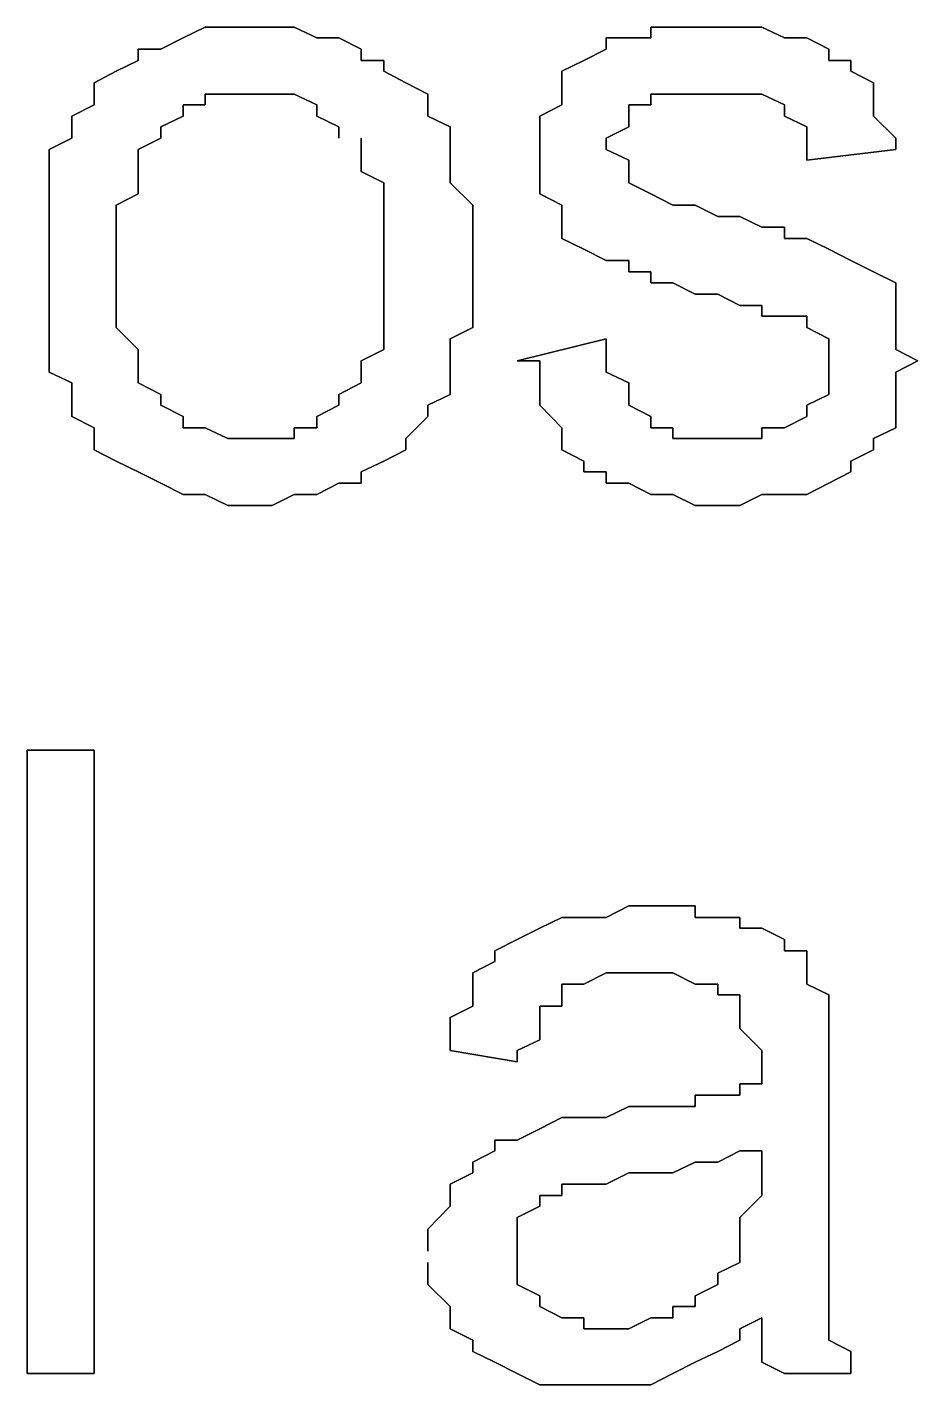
# Model space of a CAD drawing. Header units: metres. Extents: x 2.9 to 42.8, y 1.7 to 28.7.
# Drawn here: x 37.6061 to 37.7472, y 17.0162 to 17.2314 of the extents above; entities that cross this region are included whole.
import ezdxf

# ---------------------------------------------------------------- set-up
doc = ezdxf.new("R2010")
doc.units = ezdxf.units.M
doc.layers.add('GRIS', color=8, linetype='Continuous')

msp = doc.modelspace()

# ---------------------------------------------------------------- linework, layer by layer
at = {"layer": 'GRIS', "lineweight": -3}
for points in [[(37.6343, 17.2314), (37.6308, 17.2297), (37.6343, 17.2314)], [(37.6379, 17.2314), (37.6343, 17.2314), (37.6379, 17.2314)], [(37.6414, 17.2314), (37.6379, 17.2314), (37.6414, 17.2314)], [(37.6449, 17.2314), (37.6414, 17.2314), (37.6449, 17.2314)], [(37.6484, 17.2314), (37.6449, 17.2314), (37.6484, 17.2314)], [(37.652, 17.2297), (37.6484, 17.2314), (37.652, 17.2297)], [(37.7084, 17.2314), (37.7049, 17.2314), (37.7084, 17.2314)], [(37.7049, 17.2314), (37.7049, 17.2297), (37.7049, 17.2314)], [(37.7119, 17.2314), (37.7084, 17.2314), (37.7119, 17.2314)], [(37.7155, 17.2314), (37.7119, 17.2314), (37.7155, 17.2314)], [(37.719, 17.2314), (37.7155, 17.2314), (37.719, 17.2314)], [(37.7225, 17.2314), (37.719, 17.2314), (37.7225, 17.2314)], [(37.7261, 17.2297), (37.7225, 17.2314), (37.7261, 17.2297)], [(37.6308, 17.2297), (37.6273, 17.2279), (37.6308, 17.2297)], [(37.6555, 17.2297), (37.652, 17.2297), (37.6555, 17.2297)], [(37.659, 17.2279), (37.6555, 17.2297), (37.659, 17.2279)], [(37.7014, 17.2297), (37.6978, 17.2297), (37.7014, 17.2297)], [(37.6978, 17.2297), (37.6978, 17.2279), (37.6978, 17.2297)], [(37.7049, 17.2297), (37.7014, 17.2297), (37.7049, 17.2297)], [(37.7296, 17.2297), (37.7261, 17.2297), (37.7296, 17.2297)], [(37.7331, 17.2279), (37.7296, 17.2297), (37.7331, 17.2279)], [(37.6273, 17.2279), (37.6237, 17.2279), (37.6273, 17.2279)], [(37.6237, 17.2279), (37.6237, 17.2261), (37.6237, 17.2279)], [(37.659, 17.2261), (37.659, 17.2279), (37.659, 17.2261)], [(37.6978, 17.2279), (37.6943, 17.2261), (37.6978, 17.2279)], [(37.7331, 17.2261), (37.7331, 17.2279), (37.7331, 17.2261)], [(37.6237, 17.2261), (37.6202, 17.2244), (37.6237, 17.2261)], [(37.6626, 17.2261), (37.659, 17.2261), (37.6626, 17.2261)], [(37.6626, 17.2244), (37.6626, 17.2261), (37.6626, 17.2244)], [(37.6943, 17.2261), (37.6908, 17.2244), (37.6943, 17.2261)], [(37.7366, 17.2261), (37.7331, 17.2261), (37.7366, 17.2261)], [(37.7366, 17.2244), (37.7366, 17.2261), (37.7366, 17.2244)], [(37.6202, 17.2244), (37.6167, 17.2226), (37.6202, 17.2244)], [(37.6167, 17.2226), (37.6167, 17.2208), (37.6167, 17.2226)], [(37.6661, 17.2226), (37.6626, 17.2244), (37.6661, 17.2226)], [(37.6696, 17.2208), (37.6661, 17.2226), (37.6696, 17.2208)], [(37.6908, 17.2244), (37.6908, 17.2226), (37.6908, 17.2244)], [(37.6908, 17.2226), (37.6908, 17.2191), (37.6908, 17.2226)], [(37.7402, 17.2226), (37.7366, 17.2244), (37.7402, 17.2226)], [(37.7402, 17.2208), (37.7402, 17.2226), (37.7402, 17.2208)], [(37.6167, 17.2208), (37.6167, 17.2191), (37.6167, 17.2208)], [(37.6343, 17.2191), (37.6343, 17.2208), (37.6343, 17.2191)], [(37.6343, 17.2208), (37.6379, 17.2208), (37.6343, 17.2208)], [(37.6379, 17.2208), (37.6414, 17.2208), (37.6379, 17.2208)], [(37.6414, 17.2208), (37.6449, 17.2208), (37.6414, 17.2208)], [(37.6449, 17.2208), (37.6484, 17.2208), (37.6449, 17.2208)], [(37.6484, 17.2208), (37.652, 17.2191), (37.6484, 17.2208)], [(37.6696, 17.2191), (37.6696, 17.2208), (37.6696, 17.2191)], [(37.7049, 17.2191), (37.7049, 17.2208), (37.7049, 17.2191)], [(37.7049, 17.2208), (37.7084, 17.2208), (37.7049, 17.2208)], [(37.7084, 17.2208), (37.7119, 17.2208), (37.7084, 17.2208)], [(37.7119, 17.2208), (37.7155, 17.2208), (37.7119, 17.2208)], [(37.7155, 17.2208), (37.719, 17.2208), (37.7155, 17.2208)], [(37.719, 17.2208), (37.7225, 17.2208), (37.719, 17.2208)], [(37.7225, 17.2208), (37.7261, 17.2191), (37.7225, 17.2208)], [(37.7402, 17.2191), (37.7402, 17.2208), (37.7402, 17.2191)], [(37.6167, 17.2191), (37.6132, 17.2173), (37.6167, 17.2191)], [(37.6308, 17.2173), (37.6308, 17.2191), (37.6308, 17.2173)], [(37.6308, 17.2191), (37.6343, 17.2191), (37.6308, 17.2191)], [(37.652, 17.2191), (37.652, 17.2173), (37.652, 17.2191)], [(37.6696, 17.2173), (37.6696, 17.2191), (37.6696, 17.2173)], [(37.6908, 17.2191), (37.6873, 17.2173), (37.6908, 17.2191)], [(37.7014, 17.2173), (37.7014, 17.2191), (37.7014, 17.2173)], [(37.7014, 17.2191), (37.7049, 17.2191), (37.7014, 17.2191)], [(37.7261, 17.2191), (37.7261, 17.2173), (37.7261, 17.2191)], [(37.7402, 17.2173), (37.7402, 17.2191), (37.7402, 17.2173)], [(37.6132, 17.2173), (37.6132, 17.2156), (37.6132, 17.2173)], [(37.6273, 17.2156), (37.6308, 17.2173), (37.6273, 17.2156)], [(37.652, 17.2173), (37.6555, 17.2156), (37.652, 17.2173)], [(37.6731, 17.2156), (37.6696, 17.2173), (37.6731, 17.2156)], [(37.6873, 17.2173), (37.6873, 17.2156), (37.6873, 17.2173)], [(37.7014, 17.2156), (37.7014, 17.2173), (37.7014, 17.2156)], [(37.7261, 17.2173), (37.7296, 17.2156), (37.7261, 17.2173)], [(37.7437, 17.2138), (37.7402, 17.2173), (37.7437, 17.2138)], [(37.6132, 17.2156), (37.6132, 17.2138), (37.6132, 17.2156)], [(37.6273, 17.2138), (37.6273, 17.2156), (37.6273, 17.2138)], [(37.6555, 17.2156), (37.6555, 17.2138), (37.6555, 17.2156)], [(37.6731, 17.212), (37.6731, 17.2156), (37.6731, 17.212)], [(37.6873, 17.2156), (37.6873, 17.2138), (37.6873, 17.2156)], [(37.6978, 17.2138), (37.7014, 17.2156), (37.6978, 17.2138)], [(37.7296, 17.2156), (37.7296, 17.2138), (37.7296, 17.2156)], [(37.6132, 17.2138), (37.6096, 17.212), (37.6132, 17.2138)], [(37.6096, 17.212), (37.6096, 17.2085), (37.6096, 17.212)], [(37.6237, 17.212), (37.6273, 17.2138), (37.6237, 17.212)], [(37.6237, 17.2103), (37.6237, 17.212), (37.6237, 17.2103)], [(37.659, 17.2138), (37.659, 17.212), (37.659, 17.2138)], [(37.659, 17.212), (37.659, 17.2103), (37.659, 17.212)], [(37.6731, 17.2103), (37.6731, 17.212), (37.6731, 17.2103)], [(37.6873, 17.2138), (37.6873, 17.2103), (37.6873, 17.2138)], [(37.6978, 17.212), (37.6978, 17.2138), (37.6978, 17.212)], [(37.7014, 17.2103), (37.6978, 17.212), (37.7014, 17.2103)], [(37.7296, 17.2138), (37.7296, 17.212), (37.7296, 17.2138)], [(37.7296, 17.212), (37.7296, 17.2103), (37.7296, 17.212)], [(37.7296, 17.2103), (37.7437, 17.212), (37.7296, 17.2103)], [(37.7437, 17.212), (37.7437, 17.2138), (37.7437, 17.212)], [(37.6237, 17.2067), (37.6237, 17.2103), (37.6237, 17.2067)], [(37.659, 17.2103), (37.659, 17.2085), (37.659, 17.2103)], [(37.6731, 17.2085), (37.6731, 17.2103), (37.6731, 17.2085)], [(37.6873, 17.2103), (37.6873, 17.2085), (37.6873, 17.2103)], [(37.7014, 17.2085), (37.7014, 17.2103), (37.7014, 17.2085)], [(37.6096, 17.2085), (37.6096, 17.2067), (37.6096, 17.2085)], [(37.659, 17.2085), (37.6626, 17.2067), (37.659, 17.2085)], [(37.6731, 17.2067), (37.6731, 17.2085), (37.6731, 17.2067)], [(37.6873, 17.2085), (37.6873, 17.205), (37.6873, 17.2085)], [(37.7014, 17.2067), (37.7014, 17.2085), (37.7014, 17.2067)], [(37.6096, 17.2067), (37.6096, 17.205), (37.6096, 17.2067)], [(37.6237, 17.205), (37.6237, 17.2067), (37.6237, 17.205)], [(37.6626, 17.2067), (37.6626, 17.205), (37.6626, 17.2067)], [(37.6767, 17.2032), (37.6731, 17.2067), (37.6767, 17.2032)], [(37.7049, 17.205), (37.7014, 17.2067), (37.7049, 17.205)], [(37.6096, 17.205), (37.6096, 17.2014), (37.6096, 17.205)], [(37.6202, 17.2032), (37.6237, 17.205), (37.6202, 17.2032)], [(37.6202, 17.1997), (37.6202, 17.2032), (37.6202, 17.1997)], [(37.6626, 17.205), (37.6626, 17.2032), (37.6626, 17.205)], [(37.6626, 17.2032), (37.6626, 17.1997), (37.6626, 17.2032)], [(37.6767, 17.2014), (37.6767, 17.2032), (37.6767, 17.2014)], [(37.6873, 17.205), (37.6908, 17.2032), (37.6873, 17.205)], [(37.6908, 17.2032), (37.6908, 17.2014), (37.6908, 17.2032)], [(37.7084, 17.2032), (37.7049, 17.205), (37.7084, 17.2032)], [(37.7119, 17.2032), (37.7084, 17.2032), (37.7119, 17.2032)], [(37.7155, 17.2014), (37.7119, 17.2032), (37.7155, 17.2014)], [(37.6096, 17.2014), (37.6096, 17.1997), (37.6096, 17.2014)], [(37.6767, 17.1979), (37.6767, 17.2014), (37.6767, 17.1979)], [(37.6908, 17.2014), (37.6908, 17.1997), (37.6908, 17.2014)], [(37.719, 17.2014), (37.7155, 17.2014), (37.719, 17.2014)], [(37.7225, 17.1997), (37.719, 17.2014), (37.7225, 17.1997)], [(37.6096, 17.1997), (37.6096, 17.1962), (37.6096, 17.1997)], [(37.6202, 17.1979), (37.6202, 17.1997), (37.6202, 17.1979)], [(37.6626, 17.1997), (37.6626, 17.1979), (37.6626, 17.1997)], [(37.6908, 17.1997), (37.6908, 17.1979), (37.6908, 17.1997)], [(37.7261, 17.1997), (37.7225, 17.1997), (37.7261, 17.1997)], [(37.7261, 17.1979), (37.7261, 17.1997), (37.7261, 17.1979)], [(37.6202, 17.1944), (37.6202, 17.1979), (37.6202, 17.1944)], [(37.6626, 17.1979), (37.6626, 17.1944), (37.6626, 17.1979)], [(37.6767, 17.1962), (37.6767, 17.1979), (37.6767, 17.1962)], [(37.6908, 17.1979), (37.6943, 17.1962), (37.6908, 17.1979)], [(37.7296, 17.1979), (37.7261, 17.1979), (37.7296, 17.1979)], [(37.7331, 17.1962), (37.7296, 17.1979), (37.7331, 17.1962)], [(37.6096, 17.1962), (37.6096, 17.1944), (37.6096, 17.1962)], [(37.6767, 17.1944), (37.6767, 17.1962), (37.6767, 17.1944)], [(37.6943, 17.1962), (37.6978, 17.1944), (37.6943, 17.1962)], [(37.7366, 17.1944), (37.7331, 17.1962), (37.7366, 17.1944)], [(37.6096, 17.1944), (37.6096, 17.1909), (37.6096, 17.1944)], [(37.6202, 17.1909), (37.6202, 17.1944), (37.6202, 17.1909)], [(37.6626, 17.1944), (37.6626, 17.1926), (37.6626, 17.1944)], [(37.6626, 17.1926), (37.6626, 17.1909), (37.6626, 17.1926)], [(37.6767, 17.1926), (37.6767, 17.1944), (37.6767, 17.1926)], [(37.6767, 17.1891), (37.6767, 17.1926), (37.6767, 17.1891)], [(37.6978, 17.1944), (37.7014, 17.1944), (37.6978, 17.1944)], [(37.7014, 17.1944), (37.7014, 17.1926), (37.7014, 17.1944)], [(37.7014, 17.1926), (37.7049, 17.1926), (37.7014, 17.1926)], [(37.7049, 17.1926), (37.7049, 17.1909), (37.7049, 17.1926)], [(37.7402, 17.1926), (37.7366, 17.1944), (37.7402, 17.1926)], [(37.7437, 17.1909), (37.7402, 17.1926), (37.7437, 17.1909)], [(37.6096, 17.1909), (37.6096, 17.1891), (37.6096, 17.1909)], [(37.6202, 17.1873), (37.6202, 17.1909), (37.6202, 17.1873)], [(37.6626, 17.1909), (37.6626, 17.1873), (37.6626, 17.1909)], [(37.7049, 17.1909), (37.7084, 17.1909), (37.7049, 17.1909)], [(37.7084, 17.1909), (37.7119, 17.1891), (37.7084, 17.1909)], [(37.7437, 17.1891), (37.7437, 17.1909), (37.7437, 17.1891)], [(37.6096, 17.1891), (37.6096, 17.1856), (37.6096, 17.1891)], [(37.6767, 17.1873), (37.6767, 17.1891), (37.6767, 17.1873)], [(37.7119, 17.1891), (37.7155, 17.1891), (37.7119, 17.1891)], [(37.7155, 17.1891), (37.719, 17.1873), (37.7155, 17.1891)], [(37.7437, 17.1873), (37.7437, 17.1891), (37.7437, 17.1873)], [(37.6202, 17.1856), (37.6202, 17.1873), (37.6202, 17.1856)], [(37.6626, 17.1873), (37.6626, 17.1856), (37.6626, 17.1873)], [(37.6767, 17.1838), (37.6767, 17.1873), (37.6767, 17.1838)], [(37.719, 17.1873), (37.7225, 17.1873), (37.719, 17.1873)], [(37.7225, 17.1873), (37.7225, 17.1856), (37.7225, 17.1873)], [(37.7437, 17.1856), (37.7437, 17.1873), (37.7437, 17.1856)], [(37.6096, 17.1856), (37.6096, 17.1838), (37.6096, 17.1856)], [(37.6096, 17.1838), (37.6096, 17.182), (37.6096, 17.1838)], [(37.6202, 17.1838), (37.6202, 17.1856), (37.6202, 17.1838)], [(37.6237, 17.1803), (37.6202, 17.1838), (37.6237, 17.1803)], [(37.6626, 17.1856), (37.6626, 17.182), (37.6626, 17.1856)], [(37.6731, 17.182), (37.6767, 17.1838), (37.6731, 17.182)], [(37.7225, 17.1856), (37.7261, 17.1856), (37.7225, 17.1856)], [(37.7261, 17.1856), (37.7296, 17.1856), (37.7261, 17.1856)], [(37.7296, 17.1856), (37.7296, 17.1838), (37.7296, 17.1856)], [(37.7296, 17.1838), (37.7331, 17.182), (37.7296, 17.1838)], [(37.7437, 17.1838), (37.7437, 17.1856), (37.7437, 17.1838)], [(37.7437, 17.1803), (37.7437, 17.1838), (37.7437, 17.1803)], [(37.6096, 17.182), (37.6096, 17.1785), (37.6096, 17.182)], [(37.6626, 17.182), (37.6626, 17.1803), (37.6626, 17.182)], [(37.6731, 17.1803), (37.6731, 17.182), (37.6731, 17.1803)], [(37.6978, 17.182), (37.6837, 17.1785), (37.6978, 17.182)], [(37.6978, 17.1785), (37.6978, 17.182), (37.6978, 17.1785)], [(37.7331, 17.182), (37.7331, 17.1803), (37.7331, 17.182)], [(37.6237, 17.1785), (37.6237, 17.1803), (37.6237, 17.1785)], [(37.6626, 17.1803), (37.659, 17.1785), (37.6626, 17.1803)], [(37.6731, 17.1767), (37.6731, 17.1803), (37.6731, 17.1767)], [(37.7331, 17.1803), (37.7331, 17.1767), (37.7331, 17.1803)], [(37.7472, 17.1785), (37.7437, 17.1803), (37.7472, 17.1785)], [(37.6096, 17.1785), (37.6096, 17.1767), (37.6096, 17.1785)], [(37.6237, 17.1767), (37.6237, 17.1785), (37.6237, 17.1767)], [(37.659, 17.1785), (37.659, 17.1767), (37.659, 17.1785)], [(37.6837, 17.1785), (37.6873, 17.1785), (37.6837, 17.1785)], [(37.6873, 17.1785), (37.6873, 17.175), (37.6873, 17.1785)], [(37.6978, 17.1767), (37.6978, 17.1785), (37.6978, 17.1767)], [(37.7437, 17.1767), (37.7472, 17.1785), (37.7437, 17.1767)], [(37.6096, 17.1767), (37.6132, 17.175), (37.6096, 17.1767)], [(37.6237, 17.175), (37.6237, 17.1767), (37.6237, 17.175)], [(37.659, 17.1767), (37.659, 17.175), (37.659, 17.1767)], [(37.6731, 17.175), (37.6731, 17.1767), (37.6731, 17.175)], [(37.7014, 17.175), (37.6978, 17.1767), (37.7014, 17.175)], [(37.7331, 17.1767), (37.7331, 17.175), (37.7331, 17.1767)], [(37.7437, 17.175), (37.7437, 17.1767), (37.7437, 17.175)], [(37.6132, 17.175), (37.6132, 17.1732), (37.6132, 17.175)], [(37.6132, 17.1732), (37.6132, 17.1715), (37.6132, 17.1732)], [(37.6273, 17.1732), (37.6237, 17.175), (37.6273, 17.1732)], [(37.6273, 17.1715), (37.6273, 17.1732), (37.6273, 17.1715)], [(37.659, 17.175), (37.6555, 17.1732), (37.659, 17.175)], [(37.6555, 17.1732), (37.6555, 17.1715), (37.6555, 17.1732)], [(37.6696, 17.1715), (37.6731, 17.1732), (37.6696, 17.1715)], [(37.6731, 17.1732), (37.6731, 17.175), (37.6731, 17.1732)], [(37.6873, 17.175), (37.6873, 17.1732), (37.6873, 17.175)], [(37.6873, 17.1732), (37.6873, 17.1715), (37.6873, 17.1732)], [(37.7014, 17.1715), (37.7014, 17.175), (37.7014, 17.1715)], [(37.7331, 17.1732), (37.7296, 17.1715), (37.7331, 17.1732)], [(37.7331, 17.175), (37.7331, 17.1732), (37.7331, 17.175)], [(37.7437, 17.1715), (37.7437, 17.175), (37.7437, 17.1715)], [(37.6132, 17.1715), (37.6132, 17.1697), (37.6132, 17.1715)], [(37.6308, 17.1697), (37.6273, 17.1715), (37.6308, 17.1697)], [(37.6555, 17.1715), (37.652, 17.1697), (37.6555, 17.1715)], [(37.6696, 17.1697), (37.6696, 17.1715), (37.6696, 17.1697)], [(37.6873, 17.1715), (37.6908, 17.1679), (37.6873, 17.1715)], [(37.7049, 17.1697), (37.7014, 17.1715), (37.7049, 17.1697)], [(37.7296, 17.1715), (37.7296, 17.1697), (37.7296, 17.1715)], [(37.7437, 17.1697), (37.7437, 17.1715), (37.7437, 17.1697)], [(37.6132, 17.1697), (37.6167, 17.1679), (37.6132, 17.1697)], [(37.6308, 17.1679), (37.6308, 17.1697), (37.6308, 17.1679)], [(37.652, 17.1697), (37.652, 17.1679), (37.652, 17.1697)], [(37.6661, 17.1662), (37.6696, 17.1697), (37.6661, 17.1662)], [(37.7049, 17.1679), (37.7049, 17.1697), (37.7049, 17.1679)], [(37.7296, 17.1697), (37.7261, 17.1679), (37.7296, 17.1697)], [(37.7437, 17.1679), (37.7437, 17.1697), (37.7437, 17.1679)], [(37.6167, 17.1679), (37.6167, 17.1662), (37.6167, 17.1679)], [(37.6343, 17.1679), (37.6308, 17.1679), (37.6343, 17.1679)], [(37.6379, 17.1662), (37.6343, 17.1679), (37.6379, 17.1662)], [(37.652, 17.1679), (37.6484, 17.1679), (37.652, 17.1679)], [(37.6484, 17.1679), (37.6484, 17.1662), (37.6484, 17.1679)], [(37.6908, 17.1679), (37.6908, 17.1662), (37.6908, 17.1679)], [(37.7084, 17.1679), (37.7049, 17.1679), (37.7084, 17.1679)], [(37.7084, 17.1662), (37.7084, 17.1679), (37.7084, 17.1662)], [(37.7261, 17.1679), (37.7225, 17.1679), (37.7261, 17.1679)], [(37.7225, 17.1679), (37.7225, 17.1662), (37.7225, 17.1679)], [(37.7402, 17.1662), (37.7437, 17.1679), (37.7402, 17.1662)], [(37.6167, 17.1662), (37.6167, 17.1644), (37.6167, 17.1662)], [(37.6167, 17.1644), (37.6202, 17.1626), (37.6167, 17.1644)], [(37.6414, 17.1662), (37.6379, 17.1662), (37.6414, 17.1662)], [(37.6449, 17.1662), (37.6414, 17.1662), (37.6449, 17.1662)], [(37.6484, 17.1662), (37.6449, 17.1662), (37.6484, 17.1662)], [(37.6626, 17.1626), (37.6661, 17.1644), (37.6626, 17.1626)], [(37.6661, 17.1644), (37.6661, 17.1662), (37.6661, 17.1644)], [(37.6908, 17.1662), (37.6908, 17.1644), (37.6908, 17.1662)], [(37.6908, 17.1644), (37.6943, 17.1626), (37.6908, 17.1644)], [(37.7119, 17.1662), (37.7084, 17.1662), (37.7119, 17.1662)], [(37.7155, 17.1662), (37.7119, 17.1662), (37.7155, 17.1662)], [(37.719, 17.1662), (37.7155, 17.1662), (37.719, 17.1662)], [(37.7225, 17.1662), (37.719, 17.1662), (37.7225, 17.1662)], [(37.7366, 17.1626), (37.7402, 17.1644), (37.7366, 17.1626)], [(37.7402, 17.1644), (37.7402, 17.1662), (37.7402, 17.1644)], [(37.6202, 17.1626), (37.6237, 17.1609), (37.6202, 17.1626)], [(37.659, 17.1609), (37.6626, 17.1626), (37.659, 17.1609)], [(37.6943, 17.1626), (37.6943, 17.1609), (37.6943, 17.1626)], [(37.7366, 17.1609), (37.7366, 17.1626), (37.7366, 17.1609)], [(37.6237, 17.1609), (37.6273, 17.1591), (37.6237, 17.1609)], [(37.659, 17.1591), (37.659, 17.1609), (37.659, 17.1591)], [(37.6943, 17.1609), (37.6978, 17.1609), (37.6943, 17.1609)], [(37.6978, 17.1609), (37.6978, 17.1591), (37.6978, 17.1609)], [(37.7331, 17.1591), (37.7366, 17.1609), (37.7331, 17.1591)], [(37.6273, 17.1591), (37.6308, 17.1573), (37.6273, 17.1591)], [(37.652, 17.1573), (37.6555, 17.1591), (37.652, 17.1573)], [(37.6555, 17.1591), (37.659, 17.1591), (37.6555, 17.1591)], [(37.6978, 17.1591), (37.7014, 17.1591), (37.6978, 17.1591)], [(37.7014, 17.1591), (37.7049, 17.1573), (37.7014, 17.1591)], [(37.7296, 17.1573), (37.7331, 17.1591), (37.7296, 17.1573)], [(37.6308, 17.1573), (37.6343, 17.1573), (37.6308, 17.1573)], [(37.6343, 17.1573), (37.6379, 17.1556), (37.6343, 17.1573)], [(37.6449, 17.1556), (37.6484, 17.1573), (37.6449, 17.1556)], [(37.6484, 17.1573), (37.652, 17.1573), (37.6484, 17.1573)], [(37.7049, 17.1573), (37.7084, 17.1573), (37.7049, 17.1573)], [(37.7084, 17.1573), (37.7119, 17.1556), (37.7084, 17.1573)], [(37.719, 17.1556), (37.7225, 17.1573), (37.719, 17.1556)], [(37.7225, 17.1573), (37.7261, 17.1573), (37.7225, 17.1573)], [(37.7261, 17.1573), (37.7296, 17.1573), (37.7261, 17.1573)], [(37.6379, 17.1556), (37.6414, 17.1556), (37.6379, 17.1556)], [(37.6414, 17.1556), (37.6449, 17.1556), (37.6414, 17.1556)], [(37.7119, 17.1556), (37.7155, 17.1556), (37.7119, 17.1556)], [(37.7155, 17.1556), (37.719, 17.1556), (37.7155, 17.1556)], [(37.6167, 17.1168), (37.6061, 17.1168), (37.6167, 17.1168)], [(37.6061, 17.1168), (37.6061, 17.018), (37.6061, 17.1168)], [(37.6167, 17.018), (37.6167, 17.1168), (37.6167, 17.018)], [(37.7014, 17.0921), (37.6978, 17.0903), (37.7014, 17.0921)], [(37.7049, 17.0921), (37.7014, 17.0921), (37.7049, 17.0921)], [(37.7084, 17.0921), (37.7049, 17.0921), (37.7084, 17.0921)], [(37.7119, 17.0921), (37.7084, 17.0921), (37.7119, 17.0921)], [(37.7119, 17.0903), (37.7119, 17.0921), (37.7119, 17.0903)], [(37.6908, 17.0903), (37.6873, 17.0886), (37.6908, 17.0903)], [(37.6943, 17.0903), (37.6908, 17.0903), (37.6943, 17.0903)], [(37.6978, 17.0903), (37.6943, 17.0903), (37.6978, 17.0903)], [(37.7155, 17.0903), (37.7119, 17.0903), (37.7155, 17.0903)], [(37.719, 17.0903), (37.7155, 17.0903), (37.719, 17.0903)], [(37.719, 17.0886), (37.719, 17.0903), (37.719, 17.0886)], [(37.6873, 17.0886), (37.6837, 17.0868), (37.6873, 17.0886)], [(37.7225, 17.0886), (37.719, 17.0886), (37.7225, 17.0886)], [(37.7261, 17.0868), (37.7225, 17.0886), (37.7261, 17.0868)], [(37.6837, 17.0868), (37.6802, 17.085), (37.6837, 17.0868)], [(37.6802, 17.085), (37.6802, 17.0833), (37.6802, 17.085)], [(37.7261, 17.085), (37.7261, 17.0868), (37.7261, 17.085)], [(37.7296, 17.085), (37.7261, 17.085), (37.7296, 17.085)], [(37.7296, 17.0833), (37.7296, 17.085), (37.7296, 17.0833)], [(37.6802, 17.0833), (37.6767, 17.0815), (37.6802, 17.0833)], [(37.7296, 17.0815), (37.7296, 17.0833), (37.7296, 17.0815)], [(37.6767, 17.0815), (37.6767, 17.0797), (37.6767, 17.0815)], [(37.6943, 17.0797), (37.6978, 17.0815), (37.6943, 17.0797)], [(37.6978, 17.0815), (37.7014, 17.0815), (37.6978, 17.0815)], [(37.7014, 17.0815), (37.7049, 17.0815), (37.7014, 17.0815)], [(37.7049, 17.0815), (37.7084, 17.0815), (37.7049, 17.0815)], [(37.7084, 17.0815), (37.7119, 17.0797), (37.7084, 17.0815)], [(37.7296, 17.0797), (37.7296, 17.0815), (37.7296, 17.0797)], [(37.6767, 17.0797), (37.6767, 17.078), (37.6767, 17.0797)], [(37.6908, 17.078), (37.6908, 17.0797), (37.6908, 17.078)], [(37.6908, 17.0797), (37.6943, 17.0797), (37.6908, 17.0797)], [(37.7119, 17.0797), (37.7155, 17.0797), (37.7119, 17.0797)], [(37.7155, 17.0797), (37.7155, 17.078), (37.7155, 17.0797)], [(37.7331, 17.078), (37.7296, 17.0797), (37.7331, 17.078)], [(37.6767, 17.0762), (37.6731, 17.0744), (37.6767, 17.0762)], [(37.6767, 17.078), (37.6767, 17.0762), (37.6767, 17.078)], [(37.6873, 17.0727), (37.6873, 17.0762), (37.6873, 17.0727)], [(37.6873, 17.0762), (37.6908, 17.0762), (37.6873, 17.0762)], [(37.6908, 17.0762), (37.6908, 17.078), (37.6908, 17.0762)], [(37.7155, 17.078), (37.719, 17.078), (37.7155, 17.078)], [(37.719, 17.078), (37.719, 17.0762), (37.719, 17.078)], [(37.719, 17.0762), (37.719, 17.0744), (37.719, 17.0762)], [(37.7331, 17.0762), (37.7331, 17.078), (37.7331, 17.0762)], [(37.7331, 17.0744), (37.7331, 17.0762), (37.7331, 17.0744)], [(37.6731, 17.0744), (37.6731, 17.0727), (37.6731, 17.0744)], [(37.719, 17.0744), (37.719, 17.0727), (37.719, 17.0744)], [(37.7331, 17.0727), (37.7331, 17.0744), (37.7331, 17.0727)], [(37.6731, 17.0727), (37.6731, 17.0692), (37.6731, 17.0727)], [(37.6873, 17.0709), (37.6873, 17.0727), (37.6873, 17.0709)], [(37.719, 17.0727), (37.7225, 17.0692), (37.719, 17.0727)], [(37.7331, 17.0692), (37.7331, 17.0727), (37.7331, 17.0692)], [(37.6837, 17.0692), (37.6873, 17.0709), (37.6837, 17.0692)], [(37.6731, 17.0692), (37.6837, 17.0674), (37.6731, 17.0692)], [(37.6837, 17.0674), (37.6837, 17.0692), (37.6837, 17.0674)], [(37.7225, 17.0692), (37.7225, 17.0674), (37.7225, 17.0692)], [(37.7331, 17.0674), (37.7331, 17.0692), (37.7331, 17.0674)], [(37.7225, 17.0674), (37.7225, 17.0656), (37.7225, 17.0674)], [(37.7225, 17.0656), (37.7225, 17.0639), (37.7225, 17.0656)], [(37.7331, 17.0639), (37.7331, 17.0674), (37.7331, 17.0639)], [(37.7225, 17.0639), (37.719, 17.0639), (37.7225, 17.0639)], [(37.719, 17.0639), (37.719, 17.0621), (37.719, 17.0639)], [(37.7331, 17.048), (37.7331, 17.0639), (37.7331, 17.048)], [(37.7155, 17.0621), (37.7119, 17.0621), (37.7155, 17.0621)], [(37.7119, 17.0621), (37.7119, 17.0603), (37.7119, 17.0621)], [(37.719, 17.0621), (37.7155, 17.0621), (37.719, 17.0621)], [(37.7014, 17.0603), (37.6978, 17.0586), (37.7014, 17.0603)], [(37.7049, 17.0603), (37.7014, 17.0603), (37.7049, 17.0603)], [(37.7084, 17.0603), (37.7049, 17.0603), (37.7084, 17.0603)], [(37.7119, 17.0603), (37.7084, 17.0603), (37.7119, 17.0603)], [(37.6873, 17.0568), (37.6837, 17.055), (37.6873, 17.0568)], [(37.6908, 17.0586), (37.6873, 17.0568), (37.6908, 17.0586)], [(37.6943, 17.0586), (37.6908, 17.0586), (37.6943, 17.0586)], [(37.6978, 17.0586), (37.6943, 17.0586), (37.6978, 17.0586)], [(37.6837, 17.055), (37.6802, 17.055), (37.6837, 17.055)], [(37.6802, 17.055), (37.6802, 17.0533), (37.6802, 17.055)], [(37.6802, 17.0533), (37.6767, 17.0515), (37.6802, 17.0533)], [(37.7155, 17.0515), (37.719, 17.0533), (37.7155, 17.0515)], [(37.719, 17.0533), (37.7225, 17.0533), (37.719, 17.0533)], [(37.7225, 17.0533), (37.7225, 17.0498), (37.7225, 17.0533)], [(37.6767, 17.0515), (37.6767, 17.0498), (37.6767, 17.0515)], [(37.7084, 17.0498), (37.7119, 17.0515), (37.7084, 17.0498)], [(37.7119, 17.0515), (37.7155, 17.0515), (37.7119, 17.0515)], [(37.6767, 17.0498), (37.6731, 17.048), (37.6767, 17.0498)], [(37.6978, 17.048), (37.7014, 17.0498), (37.6978, 17.048)], [(37.7014, 17.0498), (37.7049, 17.0498), (37.7014, 17.0498)], [(37.7049, 17.0498), (37.7084, 17.0498), (37.7049, 17.0498)], [(37.7225, 17.0498), (37.7225, 17.048), (37.7225, 17.0498)], [(37.6731, 17.048), (37.6731, 17.0462), (37.6731, 17.048)], [(37.6731, 17.0462), (37.6731, 17.0445), (37.6731, 17.0462)], [(37.6873, 17.0445), (37.6873, 17.0462), (37.6873, 17.0445)], [(37.6873, 17.0462), (37.6908, 17.0462), (37.6873, 17.0462)], [(37.6908, 17.0462), (37.6908, 17.048), (37.6908, 17.0462)], [(37.6908, 17.048), (37.6943, 17.048), (37.6908, 17.048)], [(37.6943, 17.048), (37.6978, 17.048), (37.6943, 17.048)], [(37.7225, 17.0462), (37.719, 17.0427), (37.7225, 17.0462)], [(37.7225, 17.048), (37.7225, 17.0462), (37.7225, 17.048)], [(37.7331, 17.0445), (37.7331, 17.048), (37.7331, 17.0445)], [(37.6731, 17.0445), (37.6696, 17.0409), (37.6731, 17.0445)], [(37.6837, 17.0427), (37.6873, 17.0445), (37.6837, 17.0427)], [(37.7331, 17.0409), (37.7331, 17.0445), (37.7331, 17.0409)], [(37.6837, 17.0409), (37.6837, 17.0427), (37.6837, 17.0409)], [(37.719, 17.0427), (37.719, 17.0409), (37.719, 17.0427)], [(37.6696, 17.0409), (37.6696, 17.0392), (37.6696, 17.0409)], [(37.6837, 17.0392), (37.6837, 17.0409), (37.6837, 17.0392)], [(37.719, 17.0409), (37.719, 17.0392), (37.719, 17.0409)], [(37.7331, 17.0374), (37.7331, 17.0409), (37.7331, 17.0374)], [(37.6696, 17.0392), (37.6696, 17.0374), (37.6696, 17.0392)], [(37.6837, 17.0374), (37.6837, 17.0392), (37.6837, 17.0374)], [(37.6837, 17.0339), (37.6837, 17.0374), (37.6837, 17.0339)], [(37.719, 17.0392), (37.719, 17.0374), (37.719, 17.0392)], [(37.719, 17.0374), (37.719, 17.0356), (37.719, 17.0374)], [(37.7331, 17.0356), (37.7331, 17.0374), (37.7331, 17.0356)], [(37.6696, 17.0356), (37.6696, 17.0339), (37.6696, 17.0356)], [(37.719, 17.0356), (37.7155, 17.0339), (37.719, 17.0356)], [(37.7331, 17.0321), (37.7331, 17.0356), (37.7331, 17.0321)], [(37.6696, 17.0339), (37.6696, 17.0321), (37.6696, 17.0339)], [(37.6837, 17.0321), (37.6837, 17.0339), (37.6837, 17.0321)], [(37.7155, 17.0339), (37.7155, 17.0321), (37.7155, 17.0339)], [(37.6696, 17.0321), (37.6731, 17.0286), (37.6696, 17.0321)], [(37.6873, 17.0303), (37.6837, 17.0321), (37.6873, 17.0303)], [(37.7155, 17.0321), (37.7119, 17.0303), (37.7155, 17.0321)], [(37.7331, 17.0303), (37.7331, 17.0321), (37.7331, 17.0303)], [(37.6873, 17.0286), (37.6873, 17.0303), (37.6873, 17.0286)], [(37.7119, 17.0303), (37.7119, 17.0286), (37.7119, 17.0303)], [(37.7331, 17.0286), (37.7331, 17.0303), (37.7331, 17.0286)], [(37.6731, 17.0286), (37.6731, 17.0268), (37.6731, 17.0286)], [(37.6731, 17.0268), (37.6731, 17.0251), (37.6731, 17.0268)], [(37.6908, 17.0268), (37.6873, 17.0286), (37.6908, 17.0268)], [(37.6943, 17.0268), (37.6908, 17.0268), (37.6943, 17.0268)], [(37.6943, 17.0251), (37.6943, 17.0268), (37.6943, 17.0251)], [(37.7049, 17.0268), (37.7014, 17.0251), (37.7049, 17.0268)], [(37.7084, 17.0268), (37.7049, 17.0268), (37.7084, 17.0268)], [(37.7119, 17.0286), (37.7084, 17.0286), (37.7119, 17.0286)], [(37.7084, 17.0286), (37.7084, 17.0268), (37.7084, 17.0286)], [(37.719, 17.0251), (37.7225, 17.0268), (37.719, 17.0251)], [(37.7225, 17.0268), (37.7225, 17.0251), (37.7225, 17.0268)], [(37.7331, 17.0268), (37.7331, 17.0286), (37.7331, 17.0268)], [(37.7331, 17.0233), (37.7331, 17.0268), (37.7331, 17.0233)], [(37.6731, 17.0251), (37.6767, 17.0233), (37.6731, 17.0251)], [(37.6978, 17.0251), (37.6943, 17.0251), (37.6978, 17.0251)], [(37.7014, 17.0251), (37.6978, 17.0251), (37.7014, 17.0251)], [(37.719, 17.0233), (37.719, 17.0251), (37.719, 17.0233)], [(37.7225, 17.0251), (37.7225, 17.0215), (37.7225, 17.0251)], [(37.6767, 17.0233), (37.6767, 17.0215), (37.6767, 17.0233)], [(37.7155, 17.0215), (37.719, 17.0233), (37.7155, 17.0215)], [(37.7366, 17.0215), (37.7331, 17.0233), (37.7366, 17.0215)], [(37.6767, 17.0215), (37.6802, 17.0198), (37.6767, 17.0215)], [(37.7119, 17.0198), (37.7155, 17.0215), (37.7119, 17.0198)], [(37.7225, 17.0215), (37.7225, 17.0198), (37.7225, 17.0215)], [(37.7366, 17.0198), (37.7366, 17.0215), (37.7366, 17.0198)], [(37.6802, 17.0198), (37.6837, 17.018), (37.6802, 17.0198)], [(37.7084, 17.018), (37.7119, 17.0198), (37.7084, 17.018)], [(37.7225, 17.0198), (37.7261, 17.018), (37.7225, 17.0198)], [(37.7366, 17.018), (37.7366, 17.0198), (37.7366, 17.018)], [(37.6061, 17.018), (37.6167, 17.018), (37.6061, 17.018)], [(37.6837, 17.018), (37.6873, 17.0162), (37.6837, 17.018)], [(37.6873, 17.0162), (37.6908, 17.0162), (37.6873, 17.0162)], [(37.6908, 17.0162), (37.6943, 17.0162), (37.6908, 17.0162)], [(37.6943, 17.0162), (37.6978, 17.0162), (37.6943, 17.0162)], [(37.6978, 17.0162), (37.7014, 17.0162), (37.6978, 17.0162)], [(37.7014, 17.0162), (37.7049, 17.0162), (37.7014, 17.0162)], [(37.7049, 17.0162), (37.7084, 17.018), (37.7049, 17.0162)], [(37.7261, 17.018), (37.7366, 17.018), (37.7261, 17.018)]]:
    msp.add_lwpolyline(points, dxfattribs=at)

doc.saveas('drawing.dxf')
